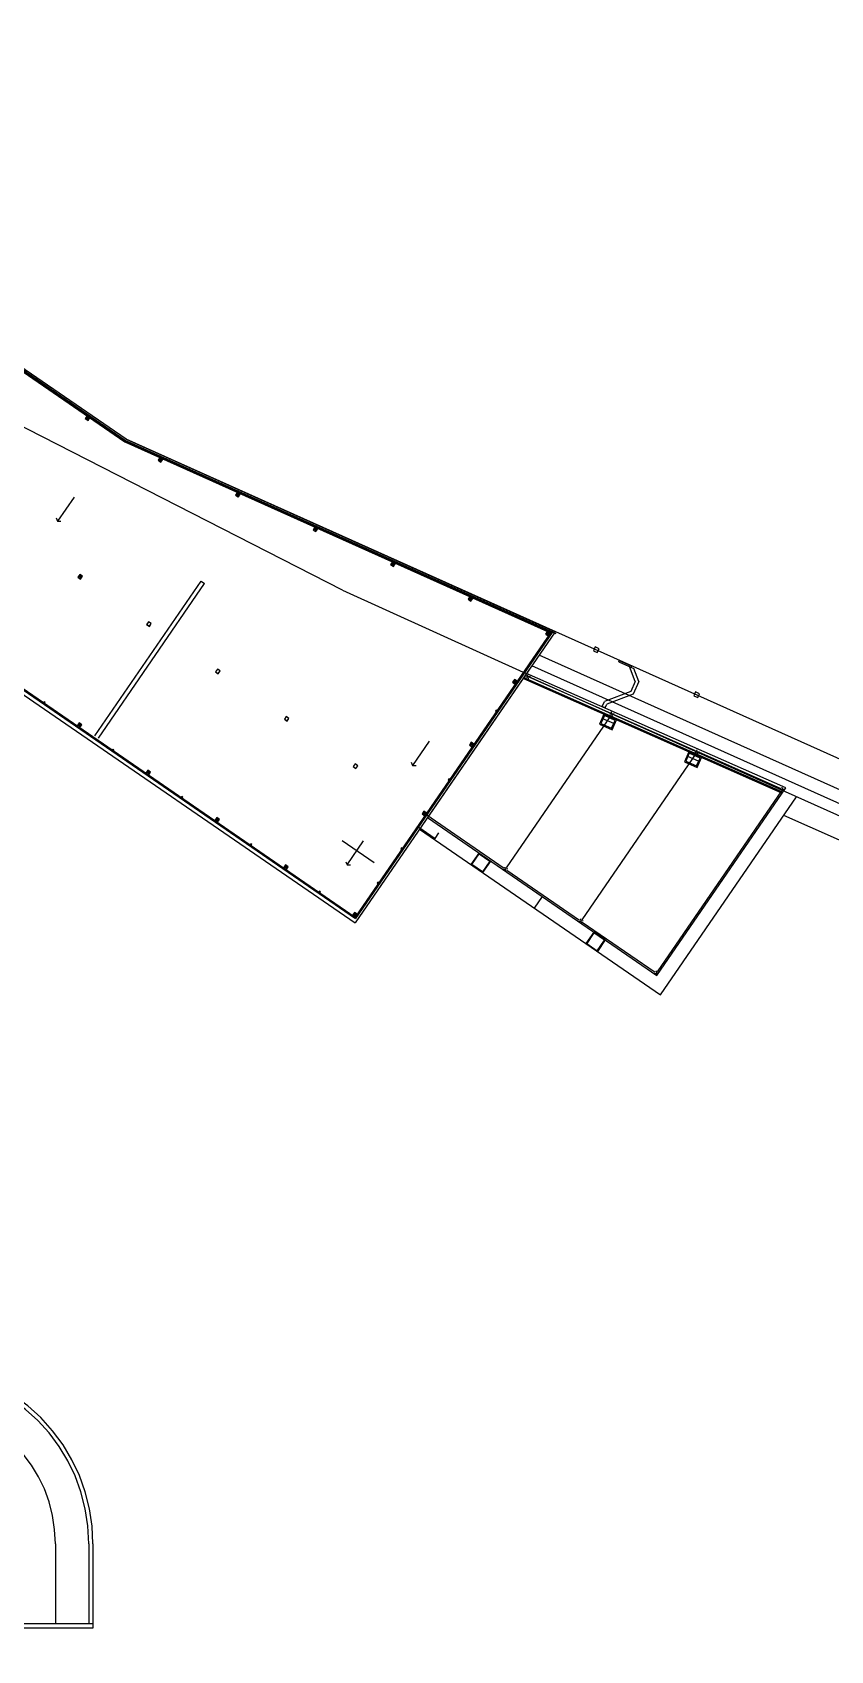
# Model space of a CAD drawing. Header units: metres. Extents: x 2 to 323, y -2 to 254.
# Drawn here: x 110.8 to 139.4, y 139.5 to 197.6 of the extents above; entities that cross this region are included whole.
import ezdxf

# ---------------------------------------------------------------- set-up
doc = ezdxf.new("R2010")
doc.units = ezdxf.units.M
for name, color, linetype in [('0-PROYECCIONES', 7, 'Continuous'), ('0-VISTA-005', 7, 'Continuous'), ('0-VISTA-010', 7, 'Continuous'), ('0-VISTA-015', 7, 'Continuous'), ('0-VISTA-025', 7, 'Continuous'), ('00', 7, 'Continuous'), ('POSTES-ALAM', 7, 'Continuous')]:
    doc.layers.add(name, color=color, linetype=linetype)

msp = doc.modelspace()

# ---------------------------------------------------------------- linework, layer by layer
msp.add_lwpolyline([(90.081, 187.875), (92.626, 191.576), (90.133, 193.29), (91.317, 195.013), (91.284, 195.036), (92.944, 197.45), (114.105, 182.904), (129.398, 176.048), (129.431, 176.025), (122.372, 165.757), (107.621, 175.897), (107.584, 175.843), (94.976, 184.51), (90.081, 187.875)], close=True)
msp.add_lwpolyline([(90.081, 187.875), (92.626, 191.576), (90.133, 193.29), (91.317, 195.013), (91.284, 195.036), (92.944, 197.45), (114.105, 182.904), (129.398, 176.048), (129.431, 176.025), (122.372, 165.757), (107.621, 175.897), (107.584, 175.843), (94.976, 184.51), (90.081, 187.875)], close=True)
at = {"layer": '0-PROYECCIONES'}
for p, q in [((114.134, 182.956), (92.892, 197.559)), ((114.134, 182.956), (92.892, 197.559)), ((114.134, 182.956), (92.892, 197.559)), ((114.134, 182.956), (92.892, 197.559)), ((114.134, 182.956), (92.892, 197.559)), ((114.134, 182.956), (92.892, 197.559)), ((114.105, 182.914), (106.883, 187.879)), ((114.105, 182.914), (106.883, 187.879)), ((114.105, 182.914), (106.883, 187.879)), ((121.902, 177.546), (103.136, 187.119)), ((121.902, 177.546), (103.136, 187.119)), ((114.134, 182.956), (129.54, 176.051)), ((114.134, 182.956), (129.54, 176.051)), ((114.134, 182.956), (129.54, 176.051)), ((129.58, 175.979), (114.105, 182.914)), ((129.58, 175.979), (114.105, 182.914)), ((129.58, 175.979), (114.105, 182.914)), ((121.902, 177.546), (128.522, 174.542)), ((121.902, 177.546), (128.522, 174.542)), ((121.902, 177.546), (128.522, 174.542)), ((129.539, 176.049), (122.356, 165.601)), ((129.539, 176.049), (122.356, 165.601)), ((107.642, 175.716), (122.356, 165.601)), ((107.642, 175.716), (122.356, 165.601)), ((128.519, 174.46), (128.464, 174.485)), ((128.519, 174.46), (128.464, 174.485)), ((134.584, 171.773), (128.631, 174.411)), ((134.584, 171.773), (128.631, 174.411)), ((127.79, 167.574), (131.55, 173.044)), ((134.597, 171.687), (130.493, 165.716)), ((137.654, 170.414), (134.696, 171.724)), ((137.654, 170.414), (134.696, 171.724)), ((133.212, 163.847), (137.676, 170.339)), ((133.212, 163.847), (137.676, 170.339)), ((127.707, 167.559), (124.892, 169.494)), ((127.707, 167.559), (124.892, 169.494)), ((127.806, 167.491), (130.41, 165.701)), ((127.806, 167.491), (130.41, 165.701)), ((130.508, 165.633), (133.129, 163.831)), ((130.508, 165.633), (133.129, 163.831))]:
    msp.add_line(p, q, dxfattribs=at)
at = {"layer": '0-VISTA-005'}
for p, q in [((112.671, 183.698), (112.831, 183.727)), ((112.671, 183.698), (112.831, 183.727)), ((112.671, 183.698), (112.831, 183.727)), ((112.736, 183.792), (112.766, 183.632)), ((112.736, 183.792), (112.766, 183.632)), ((112.736, 183.792), (112.766, 183.632)), ((115.284, 182.204), (115.444, 182.233)), ((115.284, 182.204), (115.444, 182.233)), ((115.284, 182.204), (115.444, 182.233)), ((115.35, 182.299), (115.379, 182.139)), ((115.35, 182.299), (115.379, 182.139)), ((115.35, 182.299), (115.379, 182.139)), ((112.266, 180.882), (111.672, 180.017)), ((118.067, 180.956), (118.227, 180.986)), ((118.067, 180.956), (118.227, 180.986)), ((118.067, 180.956), (118.227, 180.986)), ((118.133, 181.051), (118.162, 180.891)), ((118.133, 181.051), (118.162, 180.891)), ((118.133, 181.051), (118.162, 180.891)), ((120.851, 179.709), (121.01, 179.739)), ((120.851, 179.709), (121.01, 179.739)), ((120.851, 179.709), (121.01, 179.739)), ((120.916, 179.804), (120.945, 179.644)), ((120.916, 179.804), (120.945, 179.644)), ((120.916, 179.804), (120.945, 179.644)), ((123.634, 178.462), (123.793, 178.491)), ((123.634, 178.462), (123.793, 178.491)), ((123.634, 178.462), (123.793, 178.491)), ((123.699, 178.557), (123.728, 178.397)), ((123.699, 178.557), (123.728, 178.397)), ((123.699, 178.557), (123.728, 178.397)), ((112.402, 178.01), (112.561, 178.04)), ((112.402, 178.01), (112.561, 178.04)), ((112.402, 178.01), (112.561, 178.04)), ((112.467, 178.105), (112.496, 177.945)), ((112.467, 178.105), (112.496, 177.945)), ((112.467, 178.105), (112.496, 177.945)), ((126.415, 177.216), (126.574, 177.246)), ((126.415, 177.216), (126.574, 177.246)), ((126.415, 177.216), (126.574, 177.246)), ((126.48, 177.311), (126.509, 177.151)), ((126.48, 177.311), (126.509, 177.151)), ((126.48, 177.311), (126.509, 177.151)), ((129.2, 175.967), (129.359, 175.997)), ((129.2, 175.967), (129.359, 175.997)), ((129.2, 175.967), (129.359, 175.997)), ((129.265, 176.062), (129.294, 175.902)), ((129.265, 176.062), (129.294, 175.902)), ((129.265, 176.062), (129.294, 175.902)), ((314.76, 91.435), (128.698, 174.827)), ((128.011, 174.238), (128.171, 174.268)), ((128.013, 174.241), (128.173, 174.271)), ((128.013, 174.241), (128.173, 174.271)), ((128.013, 174.241), (128.173, 174.271)), ((128.076, 174.333), (128.106, 174.173)), ((128.078, 174.336), (128.108, 174.176)), ((128.078, 174.336), (128.108, 174.176)), ((128.078, 174.336), (128.108, 174.176)), ((128.429, 174.401), (128.413, 174.365)), ((137.659, 170.268), (128.413, 174.365)), ((137.675, 170.305), (128.429, 174.401)), ((314.596, 91.07), (128.468, 174.492)), ((128.649, 174.442), (128.489, 174.412)), ((128.584, 174.347), (128.554, 174.507)), ((111.172, 173.505), (111.225, 173.515)), ((111.172, 173.505), (111.225, 173.515)), ((111.172, 173.505), (111.225, 173.515)), ((111.193, 173.537), (111.203, 173.484)), ((111.193, 173.537), (111.203, 173.484)), ((111.193, 173.537), (111.203, 173.484)), ((127.398, 173.208), (127.451, 173.218)), ((127.398, 173.208), (127.451, 173.218)), ((127.398, 173.208), (127.451, 173.218)), ((127.398, 173.208), (127.451, 173.218)), ((127.42, 173.24), (127.43, 173.187)), ((127.42, 173.24), (127.43, 173.187)), ((127.42, 173.24), (127.43, 173.187)), ((127.42, 173.24), (127.43, 173.187)), ((131.663, 173.106), (131.503, 173.077)), ((131.598, 173.012), (131.568, 173.172)), ((112.377, 172.679), (112.537, 172.708)), ((112.377, 172.679), (112.537, 172.708)), ((112.377, 172.679), (112.537, 172.708)), ((112.442, 172.774), (112.472, 172.614)), ((112.442, 172.774), (112.472, 172.614)), ((112.442, 172.774), (112.472, 172.614)), ((131.641, 172.76), (131.257, 172.93)), ((125.015, 172.118), (124.421, 171.253)), ((126.462, 171.985), (126.622, 172.015)), ((126.462, 171.985), (126.622, 172.015)), ((126.462, 171.985), (126.622, 172.015)), ((126.462, 171.985), (126.622, 172.015)), ((126.527, 172.08), (126.557, 171.92)), ((126.527, 172.08), (126.557, 171.92)), ((126.527, 172.08), (126.557, 171.92)), ((126.527, 172.08), (126.557, 171.92)), ((113.644, 171.806), (113.697, 171.816)), ((113.644, 171.806), (113.697, 171.816)), ((113.644, 171.806), (113.697, 171.816)), ((113.666, 171.838), (113.676, 171.784)), ((113.666, 171.838), (113.676, 171.784)), ((113.666, 171.838), (113.676, 171.784)), ((134.692, 171.408), (134.308, 171.578)), ((134.551, 171.721), (134.711, 171.751)), ((134.617, 171.816), (134.646, 171.656)), ((114.849, 170.979), (115.009, 171.009)), ((114.849, 170.979), (115.009, 171.009)), ((114.849, 170.979), (115.009, 171.009)), ((114.915, 171.074), (114.944, 170.914)), ((114.915, 171.074), (114.944, 170.914)), ((114.915, 171.074), (114.944, 170.914)), ((125.699, 170.736), (125.752, 170.746)), ((125.699, 170.736), (125.752, 170.746)), ((125.699, 170.736), (125.752, 170.746)), ((125.699, 170.736), (125.752, 170.746)), ((125.72, 170.768), (125.73, 170.714)), ((125.72, 170.768), (125.73, 170.714)), ((125.72, 170.768), (125.73, 170.714)), ((125.72, 170.768), (125.73, 170.714)), ((137.79, 170.404), (137.63, 170.374)), ((137.675, 170.305), (137.659, 170.268)), ((137.724, 170.309), (137.695, 170.469)), ((116.116, 170.107), (116.169, 170.116)), ((116.116, 170.107), (116.169, 170.116)), ((116.116, 170.107), (116.169, 170.116)), ((116.138, 170.138), (116.148, 170.085)), ((116.138, 170.138), (116.148, 170.085)), ((116.138, 170.138), (116.148, 170.085)), ((124.828, 169.608), (124.857, 169.448)), ((124.828, 169.608), (124.857, 169.448)), ((124.828, 169.608), (124.857, 169.448)), ((124.828, 169.608), (124.857, 169.448)), ((117.322, 169.28), (117.482, 169.309)), ((117.322, 169.28), (117.482, 169.309)), ((117.322, 169.28), (117.482, 169.309)), ((117.387, 169.375), (117.416, 169.215)), ((117.387, 169.375), (117.416, 169.215)), ((117.387, 169.375), (117.416, 169.215)), ((124.763, 169.513), (124.923, 169.542)), ((124.763, 169.513), (124.923, 169.542)), ((124.763, 169.513), (124.923, 169.542)), ((124.763, 169.513), (124.923, 169.542)), ((118.588, 168.407), (118.642, 168.417)), ((118.588, 168.407), (118.642, 168.417)), ((118.588, 168.407), (118.642, 168.417)), ((118.61, 168.439), (118.62, 168.385)), ((118.61, 168.439), (118.62, 168.385)), ((118.61, 168.439), (118.62, 168.385)), ((123.041, 167.759), (121.893, 168.548)), ((122.068, 167.681), (122.662, 168.546)), ((123.999, 168.264), (124.052, 168.274)), ((123.999, 168.264), (124.052, 168.274)), ((123.999, 168.264), (124.052, 168.274)), ((123.999, 168.264), (124.052, 168.274)), ((124.021, 168.295), (124.031, 168.242)), ((124.021, 168.295), (124.031, 168.242)), ((124.021, 168.295), (124.031, 168.242)), ((124.021, 168.295), (124.031, 168.242)), ((126.807, 168.104), (126.524, 167.692)), ((119.794, 167.58), (119.954, 167.61)), ((119.794, 167.58), (119.954, 167.61)), ((119.794, 167.58), (119.954, 167.61)), ((119.859, 167.675), (119.889, 167.515)), ((119.859, 167.675), (119.889, 167.515)), ((119.859, 167.675), (119.889, 167.515)), ((127.219, 167.821), (126.936, 167.409)), ((127.836, 167.54), (127.676, 167.51)), ((127.771, 167.445), (127.741, 167.605)), ((121.061, 166.708), (121.114, 166.717)), ((121.061, 166.708), (121.114, 166.717)), ((121.061, 166.708), (121.114, 166.717)), ((121.082, 166.739), (121.092, 166.686)), ((121.082, 166.739), (121.092, 166.686)), ((121.082, 166.739), (121.092, 166.686)), ((123.149, 167.028), (123.203, 167.038)), ((123.149, 167.028), (123.203, 167.038)), ((123.149, 167.028), (123.203, 167.038)), ((123.149, 167.028), (123.203, 167.038)), ((123.171, 167.059), (123.181, 167.006)), ((123.171, 167.059), (123.181, 167.006)), ((123.171, 167.059), (123.181, 167.006)), ((123.171, 167.059), (123.181, 167.006)), ((129.074, 166.546), (128.79, 166.134)), ((122.266, 165.881), (122.426, 165.911)), ((122.266, 165.881), (122.426, 165.911)), ((122.266, 165.881), (122.426, 165.911)), ((122.266, 165.881), (122.426, 165.911)), ((122.331, 165.976), (122.361, 165.816)), ((122.331, 165.976), (122.361, 165.816)), ((122.331, 165.976), (122.361, 165.816)), ((122.331, 165.976), (122.361, 165.816)), ((130.379, 165.652), (130.539, 165.682)), ((130.444, 165.747), (130.474, 165.587)), ((130.928, 165.272), (130.645, 164.86)), ((131.34, 164.988), (131.057, 164.576)), ((133.099, 163.783), (133.258, 163.812)), ((133.164, 163.877), (133.193, 163.717)), ((111.593, 143.321), (111.593, 140.446)), ((111.593, 143.321), (111.593, 140.446)), ((112.793, 143.321), (112.793, 140.446)), ((112.793, 143.321), (112.793, 140.446)), ((112.943, 140.446), (68.196, 140.446)), ((112.943, 140.446), (68.196, 140.446))]:
    msp.add_line(p, q, dxfattribs=at)
for points in [[(111.625, 180.132), (111.672, 180.017), (111.795, 180.015)], [(124.374, 171.368), (124.421, 171.253), (124.544, 171.251)], [(124.67, 168.967), (133.323, 163.019), (138.209, 170.126)], [(122.021, 167.796), (122.068, 167.681), (122.191, 167.679)], [(112.793, 143.321), (112.761, 143.96), (112.666, 144.58), (112.512, 145.179), (112.302, 145.754), (112.039, 146.3), (111.726, 146.815), (111.366, 147.296), (110.963, 147.74), (110.519, 148.144), (110.038, 148.503), (109.523, 148.816), (108.976, 149.08), (108.402, 149.29), (107.803, 149.444), (107.182, 149.538), (106.543, 149.571)], [(112.793, 143.321), (112.761, 143.96), (112.666, 144.58), (112.512, 145.179), (112.302, 145.754), (112.039, 146.3), (111.726, 146.815), (111.366, 147.296), (110.963, 147.74), (110.519, 148.144), (110.038, 148.503), (109.523, 148.816), (108.976, 149.08), (108.402, 149.29), (107.803, 149.444), (107.182, 149.538), (106.543, 149.571)], [(111.593, 143.321), (111.567, 143.837), (111.491, 144.338), (111.366, 144.822), (111.197, 145.286), (110.984, 145.728), (110.731, 146.144), (110.44, 146.533), (110.114, 146.892), (109.756, 147.218), (109.367, 147.508), (108.951, 147.761), (108.509, 147.974), (108.045, 148.144), (107.561, 148.268), (107.06, 148.345), (106.543, 148.371)], [(111.593, 143.321), (111.567, 143.837), (111.491, 144.338), (111.366, 144.822), (111.197, 145.286), (110.984, 145.728), (110.731, 146.144), (110.44, 146.533), (110.114, 146.892), (109.756, 147.218), (109.367, 147.508), (108.951, 147.761), (108.509, 147.974), (108.045, 148.144), (107.561, 148.268), (107.06, 148.345), (106.543, 148.371)]]:
    msp.add_lwpolyline(points, dxfattribs=at)
for points in [[(111.172, 173.505), (111.203, 173.484), (111.225, 173.515), (111.193, 173.537), (111.172, 173.505)], [(111.172, 173.505), (111.203, 173.484), (111.225, 173.515), (111.193, 173.537), (111.172, 173.505)], [(111.172, 173.505), (111.203, 173.484), (111.225, 173.515), (111.193, 173.537), (111.172, 173.505)], [(127.398, 173.208), (127.43, 173.187), (127.451, 173.218), (127.42, 173.24), (127.398, 173.208)], [(127.398, 173.208), (127.43, 173.187), (127.451, 173.218), (127.42, 173.24), (127.398, 173.208)], [(127.398, 173.208), (127.43, 173.187), (127.451, 173.218), (127.42, 173.24), (127.398, 173.208)], [(127.398, 173.208), (127.43, 173.187), (127.451, 173.218), (127.42, 173.24), (127.398, 173.208)], [(131.285, 173.092), (131.127, 172.736), (131.584, 172.533), (131.742, 172.89), (131.285, 173.092)], [(131.305, 173.039), (131.18, 172.756), (131.564, 172.586), (131.689, 172.869), (131.305, 173.039)], [(113.644, 171.806), (113.676, 171.784), (113.697, 171.816), (113.666, 171.838), (113.644, 171.806)], [(113.644, 171.806), (113.676, 171.784), (113.697, 171.816), (113.666, 171.838), (113.644, 171.806)], [(113.644, 171.806), (113.676, 171.784), (113.697, 171.816), (113.666, 171.838), (113.644, 171.806)], [(134.336, 171.741), (134.178, 171.384), (134.635, 171.181), (134.793, 171.538), (134.336, 171.741)], [(134.357, 171.688), (134.231, 171.404), (134.615, 171.234), (134.741, 171.518), (134.357, 171.688)], [(125.699, 170.736), (125.73, 170.714), (125.752, 170.746), (125.72, 170.768), (125.699, 170.736)], [(125.699, 170.736), (125.73, 170.714), (125.752, 170.746), (125.72, 170.768), (125.699, 170.736)], [(125.699, 170.736), (125.73, 170.714), (125.752, 170.746), (125.72, 170.768), (125.699, 170.736)], [(125.699, 170.736), (125.73, 170.714), (125.752, 170.746), (125.72, 170.768), (125.699, 170.736)], [(116.116, 170.107), (116.148, 170.085), (116.169, 170.116), (116.138, 170.138), (116.116, 170.107)], [(116.116, 170.107), (116.148, 170.085), (116.169, 170.116), (116.138, 170.138), (116.116, 170.107)], [(116.116, 170.107), (116.148, 170.085), (116.169, 170.116), (116.138, 170.138), (116.116, 170.107)], [(118.588, 168.407), (118.62, 168.385), (118.642, 168.417), (118.61, 168.439), (118.588, 168.407)], [(118.588, 168.407), (118.62, 168.385), (118.642, 168.417), (118.61, 168.439), (118.588, 168.407)], [(118.588, 168.407), (118.62, 168.385), (118.642, 168.417), (118.61, 168.439), (118.588, 168.407)], [(123.999, 168.264), (124.031, 168.242), (124.052, 168.274), (124.021, 168.295), (123.999, 168.264)], [(123.999, 168.264), (124.031, 168.242), (124.052, 168.274), (124.021, 168.295), (123.999, 168.264)], [(123.999, 168.264), (124.031, 168.242), (124.052, 168.274), (124.021, 168.295), (123.999, 168.264)], [(123.999, 168.264), (124.031, 168.242), (124.052, 168.274), (124.021, 168.295), (123.999, 168.264)], [(126.807, 168.104), (127.219, 167.821), (126.936, 167.409), (126.524, 167.692), (126.807, 168.104)], [(126.813, 168.076), (127.192, 167.816), (126.931, 167.437), (126.552, 167.697), (126.813, 168.076)], [(121.061, 166.708), (121.092, 166.686), (121.114, 166.717), (121.082, 166.739), (121.061, 166.708)], [(121.061, 166.708), (121.092, 166.686), (121.114, 166.717), (121.082, 166.739), (121.061, 166.708)], [(121.061, 166.708), (121.092, 166.686), (121.114, 166.717), (121.082, 166.739), (121.061, 166.708)], [(123.149, 167.028), (123.181, 167.006), (123.203, 167.038), (123.171, 167.059), (123.149, 167.028)], [(123.149, 167.028), (123.181, 167.006), (123.203, 167.038), (123.171, 167.059), (123.149, 167.028)], [(123.149, 167.028), (123.181, 167.006), (123.203, 167.038), (123.171, 167.059), (123.149, 167.028)], [(123.149, 167.028), (123.181, 167.006), (123.203, 167.038), (123.171, 167.059), (123.149, 167.028)], [(131.34, 164.988), (130.928, 165.272), (130.645, 164.86), (131.057, 164.576), (131.34, 164.988)], [(131.312, 164.983), (130.933, 165.244), (130.672, 164.865), (131.051, 164.604), (131.312, 164.983)]]:
    msp.add_lwpolyline(points, close=True, dxfattribs=at)
at = {"layer": '0-VISTA-010'}
for p, q in [((92.944, 197.45), (114.105, 182.904)), ((92.944, 197.45), (114.105, 182.904)), ((92.944, 197.45), (114.105, 182.904)), ((92.954, 197.394), (114.085, 182.869)), ((92.954, 197.394), (114.085, 182.869)), ((92.954, 197.394), (114.085, 182.869)), ((114.085, 182.869), (129.375, 176.015)), ((114.085, 182.869), (129.375, 176.015)), ((114.085, 182.869), (129.375, 176.015)), ((114.105, 182.904), (129.398, 176.048)), ((114.105, 182.904), (129.398, 176.048)), ((114.105, 182.904), (129.398, 176.048)), ((112.406, 178.004), (112.489, 177.947)), ((112.406, 178.004), (112.489, 177.947)), ((112.406, 178.004), (112.489, 177.947)), ((114.879, 176.304), (114.961, 176.248)), ((114.879, 176.304), (114.961, 176.248)), ((114.879, 176.304), (114.961, 176.248)), ((129.398, 176.048), (122.361, 165.812)), ((129.398, 176.048), (122.361, 165.812)), ((129.398, 176.048), (122.361, 165.812)), ((129.431, 176.025), (122.372, 165.757)), ((129.431, 176.025), (122.372, 165.757)), ((129.431, 176.025), (122.372, 165.757)), ((129.398, 176.048), (129.431, 176.025)), ((129.398, 176.048), (129.431, 176.025)), ((129.398, 176.048), (129.431, 176.025)), ((107.737, 175.817), (122.372, 165.757)), ((107.737, 175.817), (122.372, 165.757)), ((107.737, 175.817), (122.372, 165.757)), ((107.76, 175.85), (122.361, 165.812)), ((107.76, 175.85), (122.361, 165.812)), ((107.76, 175.85), (122.361, 165.812)), ((124.644, 169.032), (125.227, 168.632)), ((124.644, 169.032), (125.227, 168.632)), ((112.943, 143.321), (112.943, 140.446)), ((112.943, 143.321), (112.943, 140.296)), ((112.943, 140.296), (68.228, 140.296)), ((112.943, 140.296), (68.228, 140.296))]:
    msp.add_line(p, q, dxfattribs=at)
for points in [[(112.667, 183.697), (112.766, 183.629), (112.834, 183.728), (112.735, 183.796), (112.667, 183.697)], [(112.667, 183.697), (112.766, 183.629), (112.834, 183.728), (112.735, 183.796), (112.667, 183.697)], [(112.667, 183.697), (112.766, 183.629), (112.834, 183.728), (112.735, 183.796), (112.667, 183.697)], [(112.671, 183.698), (112.766, 183.632), (112.831, 183.727), (112.736, 183.792), (112.671, 183.698)], [(112.671, 183.698), (112.766, 183.632), (112.831, 183.727), (112.736, 183.792), (112.671, 183.698)], [(112.671, 183.698), (112.766, 183.632), (112.831, 183.727), (112.736, 183.792), (112.671, 183.698)], [(115.281, 182.203), (115.38, 182.135), (115.448, 182.234), (115.349, 182.302), (115.281, 182.203)], [(115.281, 182.203), (115.38, 182.135), (115.448, 182.234), (115.349, 182.302), (115.281, 182.203)], [(115.281, 182.203), (115.38, 182.135), (115.448, 182.234), (115.349, 182.302), (115.281, 182.203)], [(115.284, 182.204), (115.379, 182.139), (115.444, 182.233), (115.35, 182.299), (115.284, 182.204)], [(115.284, 182.204), (115.379, 182.139), (115.444, 182.233), (115.35, 182.299), (115.284, 182.204)], [(115.284, 182.204), (115.379, 182.139), (115.444, 182.233), (115.35, 182.299), (115.284, 182.204)], [(118.064, 180.956), (118.163, 180.888), (118.231, 180.987), (118.132, 181.055), (118.064, 180.956)], [(118.064, 180.956), (118.163, 180.888), (118.231, 180.987), (118.132, 181.055), (118.064, 180.956)], [(118.064, 180.956), (118.163, 180.888), (118.231, 180.987), (118.132, 181.055), (118.064, 180.956)], [(118.067, 180.956), (118.162, 180.891), (118.227, 180.986), (118.133, 181.051), (118.067, 180.956)], [(118.067, 180.956), (118.162, 180.891), (118.227, 180.986), (118.133, 181.051), (118.067, 180.956)], [(118.067, 180.956), (118.162, 180.891), (118.227, 180.986), (118.133, 181.051), (118.067, 180.956)], [(120.847, 179.709), (120.946, 179.641), (121.014, 179.739), (120.915, 179.807), (120.847, 179.709)], [(120.847, 179.709), (120.946, 179.641), (121.014, 179.739), (120.915, 179.807), (120.847, 179.709)], [(120.847, 179.709), (120.946, 179.641), (121.014, 179.739), (120.915, 179.807), (120.847, 179.709)], [(120.851, 179.709), (120.945, 179.644), (121.01, 179.739), (120.916, 179.804), (120.851, 179.709)], [(120.851, 179.709), (120.945, 179.644), (121.01, 179.739), (120.916, 179.804), (120.851, 179.709)], [(120.851, 179.709), (120.945, 179.644), (121.01, 179.739), (120.916, 179.804), (120.851, 179.709)], [(123.63, 178.461), (123.729, 178.393), (123.797, 178.492), (123.698, 178.56), (123.63, 178.461)], [(123.63, 178.461), (123.729, 178.393), (123.797, 178.492), (123.698, 178.56), (123.63, 178.461)], [(123.63, 178.461), (123.729, 178.393), (123.797, 178.492), (123.698, 178.56), (123.63, 178.461)], [(123.634, 178.462), (123.728, 178.397), (123.793, 178.491), (123.699, 178.557), (123.634, 178.462)], [(123.634, 178.462), (123.728, 178.397), (123.793, 178.491), (123.699, 178.557), (123.634, 178.462)], [(123.634, 178.462), (123.728, 178.397), (123.793, 178.491), (123.699, 178.557), (123.634, 178.462)], [(112.398, 178.009), (112.497, 177.941), (112.565, 178.04), (112.466, 178.108), (112.398, 178.009)], [(112.398, 178.009), (112.497, 177.941), (112.565, 178.04), (112.466, 178.108), (112.398, 178.009)], [(112.398, 178.009), (112.497, 177.941), (112.565, 178.04), (112.466, 178.108), (112.398, 178.009)], [(112.402, 178.01), (112.496, 177.945), (112.561, 178.04), (112.467, 178.105), (112.402, 178.01)], [(112.402, 178.01), (112.496, 177.945), (112.561, 178.04), (112.467, 178.105), (112.402, 178.01)], [(112.402, 178.01), (112.496, 177.945), (112.561, 178.04), (112.467, 178.105), (112.402, 178.01)], [(126.411, 177.215), (126.51, 177.147), (126.578, 177.246), (126.479, 177.314), (126.411, 177.215)], [(126.411, 177.215), (126.51, 177.147), (126.578, 177.246), (126.479, 177.314), (126.411, 177.215)], [(126.411, 177.215), (126.51, 177.147), (126.578, 177.246), (126.479, 177.314), (126.411, 177.215)], [(126.415, 177.216), (126.509, 177.151), (126.574, 177.246), (126.48, 177.311), (126.415, 177.216)], [(126.415, 177.216), (126.509, 177.151), (126.574, 177.246), (126.48, 177.311), (126.415, 177.216)], [(126.415, 177.216), (126.509, 177.151), (126.574, 177.246), (126.48, 177.311), (126.415, 177.216)], [(114.87, 176.31), (114.969, 176.242), (115.037, 176.341), (114.938, 176.409), (114.87, 176.31)], [(114.87, 176.31), (114.969, 176.242), (115.037, 176.341), (114.938, 176.409), (114.87, 176.31)], [(114.87, 176.31), (114.969, 176.242), (115.037, 176.341), (114.938, 176.409), (114.87, 176.31)], [(114.874, 176.311), (114.969, 176.245), (115.034, 176.34), (114.939, 176.405), (114.874, 176.311)], [(114.874, 176.311), (114.969, 176.245), (115.034, 176.34), (114.939, 176.405), (114.874, 176.311)], [(114.874, 176.311), (114.969, 176.245), (115.034, 176.34), (114.939, 176.405), (114.874, 176.311)], [(129.196, 175.967), (129.295, 175.899), (129.363, 175.997), (129.264, 176.065), (129.196, 175.967)], [(129.196, 175.967), (129.295, 175.899), (129.363, 175.997), (129.264, 176.065), (129.196, 175.967)], [(129.196, 175.967), (129.295, 175.899), (129.363, 175.997), (129.264, 176.065), (129.196, 175.967)], [(129.2, 175.967), (129.294, 175.902), (129.359, 175.997), (129.265, 176.062), (129.2, 175.967)], [(129.2, 175.967), (129.294, 175.902), (129.359, 175.997), (129.265, 176.062), (129.2, 175.967)], [(129.2, 175.967), (129.294, 175.902), (129.359, 175.997), (129.265, 176.062), (129.2, 175.967)], [(117.343, 174.611), (117.441, 174.543), (117.509, 174.641), (117.411, 174.709), (117.343, 174.611)], [(117.343, 174.611), (117.441, 174.543), (117.509, 174.641), (117.411, 174.709), (117.343, 174.611)], [(117.343, 174.611), (117.441, 174.543), (117.509, 174.641), (117.411, 174.709), (117.343, 174.611)], [(117.346, 174.611), (117.441, 174.546), (117.506, 174.641), (117.411, 174.706), (117.346, 174.611)], [(117.346, 174.611), (117.441, 174.546), (117.506, 174.641), (117.411, 174.706), (117.346, 174.611)], [(117.346, 174.611), (117.441, 174.546), (117.506, 174.641), (117.411, 174.706), (117.346, 174.611)], [(128.01, 174.24), (128.108, 174.173), (128.176, 174.271), (128.078, 174.339), (128.01, 174.24)], [(128.01, 174.24), (128.108, 174.173), (128.176, 174.271), (128.078, 174.339), (128.01, 174.24)], [(128.01, 174.24), (128.108, 174.173), (128.176, 174.271), (128.078, 174.339), (128.01, 174.24)], [(128.013, 174.241), (128.108, 174.176), (128.173, 174.271), (128.078, 174.336), (128.013, 174.241)], [(128.013, 174.241), (128.108, 174.176), (128.173, 174.271), (128.078, 174.336), (128.013, 174.241)], [(128.013, 174.241), (128.108, 174.176), (128.173, 174.271), (128.078, 174.336), (128.013, 174.241)], [(111.171, 173.505), (111.204, 173.483), (111.226, 173.516), (111.193, 173.538), (111.171, 173.505)], [(111.171, 173.505), (111.204, 173.483), (111.226, 173.516), (111.193, 173.538), (111.171, 173.505)], [(111.171, 173.505), (111.204, 173.483), (111.226, 173.516), (111.193, 173.538), (111.171, 173.505)], [(127.397, 173.208), (127.43, 173.185), (127.453, 173.218), (127.42, 173.241), (127.397, 173.208)], [(127.397, 173.208), (127.43, 173.185), (127.453, 173.218), (127.42, 173.241), (127.397, 173.208)], [(127.397, 173.208), (127.43, 173.185), (127.453, 173.218), (127.42, 173.241), (127.397, 173.208)], [(112.374, 172.678), (112.473, 172.61), (112.541, 172.709), (112.442, 172.777), (112.374, 172.678)], [(112.374, 172.678), (112.473, 172.61), (112.541, 172.709), (112.442, 172.777), (112.374, 172.678)], [(112.374, 172.678), (112.473, 172.61), (112.541, 172.709), (112.442, 172.777), (112.374, 172.678)], [(112.377, 172.679), (112.472, 172.614), (112.537, 172.708), (112.442, 172.774), (112.377, 172.679)], [(112.377, 172.679), (112.472, 172.614), (112.537, 172.708), (112.442, 172.774), (112.377, 172.679)], [(112.377, 172.679), (112.472, 172.614), (112.537, 172.708), (112.442, 172.774), (112.377, 172.679)], [(119.815, 172.911), (119.914, 172.843), (119.982, 172.942), (119.883, 173.01), (119.815, 172.911)], [(119.815, 172.911), (119.914, 172.843), (119.982, 172.942), (119.883, 173.01), (119.815, 172.911)], [(119.815, 172.911), (119.914, 172.843), (119.982, 172.942), (119.883, 173.01), (119.815, 172.911)], [(119.818, 172.912), (119.913, 172.847), (119.978, 172.941), (119.883, 173.006), (119.818, 172.912)], [(119.818, 172.912), (119.913, 172.847), (119.978, 172.941), (119.883, 173.006), (119.818, 172.912)], [(119.818, 172.912), (119.913, 172.847), (119.978, 172.941), (119.883, 173.006), (119.818, 172.912)], [(126.459, 171.984), (126.558, 171.916), (126.625, 172.015), (126.527, 172.083), (126.459, 171.984)], [(126.459, 171.984), (126.558, 171.916), (126.625, 172.015), (126.527, 172.083), (126.459, 171.984)], [(126.459, 171.984), (126.558, 171.916), (126.625, 172.015), (126.527, 172.083), (126.459, 171.984)], [(126.462, 171.985), (126.557, 171.92), (126.622, 172.015), (126.527, 172.08), (126.462, 171.985)], [(126.462, 171.985), (126.557, 171.92), (126.622, 172.015), (126.527, 172.08), (126.462, 171.985)], [(126.462, 171.985), (126.557, 171.92), (126.622, 172.015), (126.527, 172.08), (126.462, 171.985)], [(113.643, 171.806), (113.676, 171.783), (113.698, 171.816), (113.665, 171.839), (113.643, 171.806)], [(113.643, 171.806), (113.676, 171.783), (113.698, 171.816), (113.665, 171.839), (113.643, 171.806)], [(113.643, 171.806), (113.676, 171.783), (113.698, 171.816), (113.665, 171.839), (113.643, 171.806)], [(114.846, 170.979), (114.945, 170.911), (115.013, 171.01), (114.914, 171.078), (114.846, 170.979)], [(114.846, 170.979), (114.945, 170.911), (115.013, 171.01), (114.914, 171.078), (114.846, 170.979)], [(114.846, 170.979), (114.945, 170.911), (115.013, 171.01), (114.914, 171.078), (114.846, 170.979)], [(114.849, 170.979), (114.944, 170.914), (115.009, 171.009), (114.915, 171.074), (114.849, 170.979)], [(114.849, 170.979), (114.944, 170.914), (115.009, 171.009), (114.915, 171.074), (114.849, 170.979)], [(114.849, 170.979), (114.944, 170.914), (115.009, 171.009), (114.915, 171.074), (114.849, 170.979)], [(122.287, 171.212), (122.386, 171.144), (122.454, 171.243), (122.355, 171.31), (122.287, 171.212)], [(122.287, 171.212), (122.386, 171.144), (122.454, 171.243), (122.355, 171.31), (122.287, 171.212)], [(122.287, 171.212), (122.386, 171.144), (122.454, 171.243), (122.355, 171.31), (122.287, 171.212)], [(122.29, 171.212), (122.385, 171.147), (122.45, 171.242), (122.356, 171.307), (122.29, 171.212)], [(122.29, 171.212), (122.385, 171.147), (122.45, 171.242), (122.356, 171.307), (122.29, 171.212)], [(122.29, 171.212), (122.385, 171.147), (122.45, 171.242), (122.356, 171.307), (122.29, 171.212)], [(125.697, 170.736), (125.73, 170.713), (125.753, 170.746), (125.72, 170.769), (125.697, 170.736)], [(125.697, 170.736), (125.73, 170.713), (125.753, 170.746), (125.72, 170.769), (125.697, 170.736)], [(125.697, 170.736), (125.73, 170.713), (125.753, 170.746), (125.72, 170.769), (125.697, 170.736)], [(116.115, 170.106), (116.148, 170.084), (116.171, 170.117), (116.138, 170.139), (116.115, 170.106)], [(116.115, 170.106), (116.148, 170.084), (116.171, 170.117), (116.138, 170.139), (116.115, 170.106)], [(116.115, 170.106), (116.148, 170.084), (116.171, 170.117), (116.138, 170.139), (116.115, 170.106)], [(124.759, 169.512), (124.858, 169.444), (124.926, 169.543), (124.827, 169.611), (124.759, 169.512)], [(124.759, 169.512), (124.858, 169.444), (124.926, 169.543), (124.827, 169.611), (124.759, 169.512)], [(124.759, 169.512), (124.858, 169.444), (124.926, 169.543), (124.827, 169.611), (124.759, 169.512)], [(124.763, 169.513), (124.857, 169.448), (124.923, 169.542), (124.828, 169.608), (124.763, 169.513)], [(124.763, 169.513), (124.857, 169.448), (124.923, 169.542), (124.828, 169.608), (124.763, 169.513)], [(124.763, 169.513), (124.857, 169.448), (124.923, 169.542), (124.828, 169.608), (124.763, 169.513)], [(117.318, 169.279), (117.417, 169.211), (117.485, 169.31), (117.386, 169.378), (117.318, 169.279)], [(117.318, 169.279), (117.417, 169.211), (117.485, 169.31), (117.386, 169.378), (117.318, 169.279)], [(117.318, 169.279), (117.417, 169.211), (117.485, 169.31), (117.386, 169.378), (117.318, 169.279)], [(117.322, 169.28), (117.416, 169.215), (117.482, 169.309), (117.387, 169.375), (117.322, 169.28)], [(117.322, 169.28), (117.416, 169.215), (117.482, 169.309), (117.387, 169.375), (117.322, 169.28)], [(117.322, 169.28), (117.416, 169.215), (117.482, 169.309), (117.387, 169.375), (117.322, 169.28)], [(118.587, 168.407), (118.62, 168.384), (118.643, 168.417), (118.61, 168.44), (118.587, 168.407)], [(118.587, 168.407), (118.62, 168.384), (118.643, 168.417), (118.61, 168.44), (118.587, 168.407)], [(118.587, 168.407), (118.62, 168.384), (118.643, 168.417), (118.61, 168.44), (118.587, 168.407)], [(123.998, 168.264), (124.031, 168.241), (124.054, 168.274), (124.021, 168.297), (123.998, 168.264)], [(123.998, 168.264), (124.031, 168.241), (124.054, 168.274), (124.021, 168.297), (123.998, 168.264)], [(123.998, 168.264), (124.031, 168.241), (124.054, 168.274), (124.021, 168.297), (123.998, 168.264)], [(119.79, 167.58), (119.889, 167.512), (119.957, 167.611), (119.858, 167.679), (119.79, 167.58)], [(119.79, 167.58), (119.889, 167.512), (119.957, 167.611), (119.858, 167.679), (119.79, 167.58)], [(119.79, 167.58), (119.889, 167.512), (119.957, 167.611), (119.858, 167.679), (119.79, 167.58)], [(119.794, 167.58), (119.889, 167.515), (119.954, 167.61), (119.859, 167.675), (119.794, 167.58)], [(119.794, 167.58), (119.889, 167.515), (119.954, 167.61), (119.859, 167.675), (119.794, 167.58)], [(119.794, 167.58), (119.889, 167.515), (119.954, 167.61), (119.859, 167.675), (119.794, 167.58)], [(121.059, 166.707), (121.092, 166.685), (121.115, 166.718), (121.082, 166.74), (121.059, 166.707)], [(121.059, 166.707), (121.092, 166.685), (121.115, 166.718), (121.082, 166.74), (121.059, 166.707)], [(121.059, 166.707), (121.092, 166.685), (121.115, 166.718), (121.082, 166.74), (121.059, 166.707)], [(123.148, 167.028), (123.181, 167.005), (123.204, 167.038), (123.171, 167.061), (123.148, 167.028)], [(123.148, 167.028), (123.181, 167.005), (123.204, 167.038), (123.171, 167.061), (123.148, 167.028)], [(123.148, 167.028), (123.181, 167.005), (123.204, 167.038), (123.171, 167.061), (123.148, 167.028)], [(122.263, 165.88), (122.361, 165.812), (122.429, 165.911), (122.331, 165.979), (122.263, 165.88)], [(122.263, 165.88), (122.361, 165.812), (122.429, 165.911), (122.331, 165.979), (122.263, 165.88)], [(122.263, 165.88), (122.361, 165.812), (122.429, 165.911), (122.331, 165.979), (122.263, 165.88)], [(122.266, 165.881), (122.361, 165.816), (122.426, 165.911), (122.331, 165.976), (122.266, 165.881)], [(122.266, 165.881), (122.361, 165.816), (122.426, 165.911), (122.331, 165.976), (122.266, 165.881)], [(122.266, 165.881), (122.361, 165.816), (122.426, 165.911), (122.331, 165.976), (122.266, 165.881)]]:
    msp.add_lwpolyline(points, close=True, dxfattribs=at)
msp.add_lwpolyline([(112.943, 143.321), (112.912, 143.953), (112.819, 144.575), (112.667, 145.182), (112.456, 145.77), (112.19, 146.334), (111.868, 146.871), (111.494, 147.377), (111.069, 147.846), (110.6, 148.271), (110.094, 148.645), (109.557, 148.967), (108.993, 149.234), (108.405, 149.444), (107.798, 149.597), (107.176, 149.689), (106.543, 149.721)], dxfattribs=at)
msp.add_lwpolyline([(112.943, 143.321), (112.912, 143.953), (112.819, 144.575), (112.667, 145.182), (112.456, 145.77), (112.19, 146.334), (111.868, 146.871), (111.494, 147.377), (111.069, 147.846), (110.6, 148.271), (110.094, 148.645), (109.557, 148.967), (108.993, 149.234), (108.405, 149.444), (107.798, 149.597), (107.176, 149.689), (106.543, 149.721)], dxfattribs=at)
at = {"layer": '0-VISTA-015'}
for p, q in [((113.138, 172.231), (116.953, 177.781)), ((113.138, 172.231), (116.953, 177.781)), ((113.138, 172.231), (116.953, 177.781)), ((314.949, 91.856), (128.964, 175.214)), ((314.949, 91.856), (128.964, 175.214)), ((137.821, 170.445), (128.507, 174.549)), ((137.821, 170.445), (128.507, 174.549)), ((309.643, 93.303), (137.75, 169.459)), ((309.643, 93.303), (137.75, 169.459))]:
    msp.add_line(p, q, dxfattribs=at)
msp.add_lwpolyline([(128.692, 174.818), (124.953, 169.379), (133.194, 163.714), (137.821, 170.445)], dxfattribs=at)
msp.add_lwpolyline([(128.692, 174.818), (124.953, 169.379), (133.194, 163.714), (137.821, 170.445)], dxfattribs=at)
at = {"layer": '0-VISTA-025'}
msp.add_line((125.227, 168.632), (125.363, 168.83), dxfattribs=at)
msp.add_line((125.227, 168.632), (125.363, 168.83), dxfattribs=at)
at = {"layer": '00'}
for p, q in [((314.847, 92.998), (114.134, 182.956)), ((314.847, 92.998), (114.134, 182.956)), ((113.014, 172.316), (116.829, 177.866)), ((113.014, 172.316), (116.829, 177.866)), ((113.014, 172.316), (116.829, 177.866)), ((116.829, 177.866), (116.953, 177.781))]:
    msp.add_line(p, q, dxfattribs=at)
at = {"layer": 'POSTES-ALAM'}
for p, q in [((131.821, 174.974), (131.842, 175.02)), ((131.821, 174.974), (131.842, 175.02)), ((131.821, 174.974), (132.277, 174.77)), ((131.821, 174.974), (132.277, 174.77)), ((131.842, 175.02), (132.298, 174.815)), ((131.842, 175.02), (132.298, 174.815)), ((132.277, 174.77), (132.298, 174.815)), ((132.277, 174.77), (132.298, 174.815)), ((132.415, 174.27), (132.214, 174.798)), ((132.415, 174.27), (132.214, 174.798)), ((132.415, 174.27), (132.251, 173.905)), ((132.415, 174.27), (132.251, 173.905)), ((132.275, 174.771), (132.368, 174.729)), ((132.275, 174.771), (132.368, 174.729)), ((132.545, 174.266), (132.341, 173.81)), ((132.545, 174.266), (132.341, 173.81)), ((132.545, 174.266), (132.368, 174.729)), ((132.545, 174.266), (132.368, 174.729)), ((132.251, 173.905), (131.313, 173.547)), ((132.251, 173.905), (131.313, 173.547)), ((132.341, 173.81), (131.399, 173.452)), ((132.341, 173.81), (131.399, 173.452)), ((131.222, 173.369), (131.313, 173.547)), ((131.222, 173.369), (131.313, 173.547)), ((131.332, 173.321), (131.222, 173.369)), ((131.332, 173.321), (131.222, 173.369)), ((131.332, 173.321), (131.399, 173.452)), ((131.332, 173.321), (131.399, 173.452))]:
    msp.add_line(p, q, dxfattribs=at)
for points in [[(131.114, 175.442), (130.977, 175.503), (130.916, 175.366), (131.053, 175.305), (131.114, 175.442)], [(131.114, 175.442), (130.977, 175.503), (130.916, 175.366), (131.053, 175.305), (131.114, 175.442)], [(134.719, 173.827), (134.582, 173.888), (134.521, 173.751), (134.658, 173.69), (134.719, 173.827)], [(134.719, 173.827), (134.582, 173.888), (134.521, 173.751), (134.658, 173.69), (134.719, 173.827)]]:
    msp.add_lwpolyline(points, close=True, dxfattribs=at)

doc.saveas('drawing.dxf')
